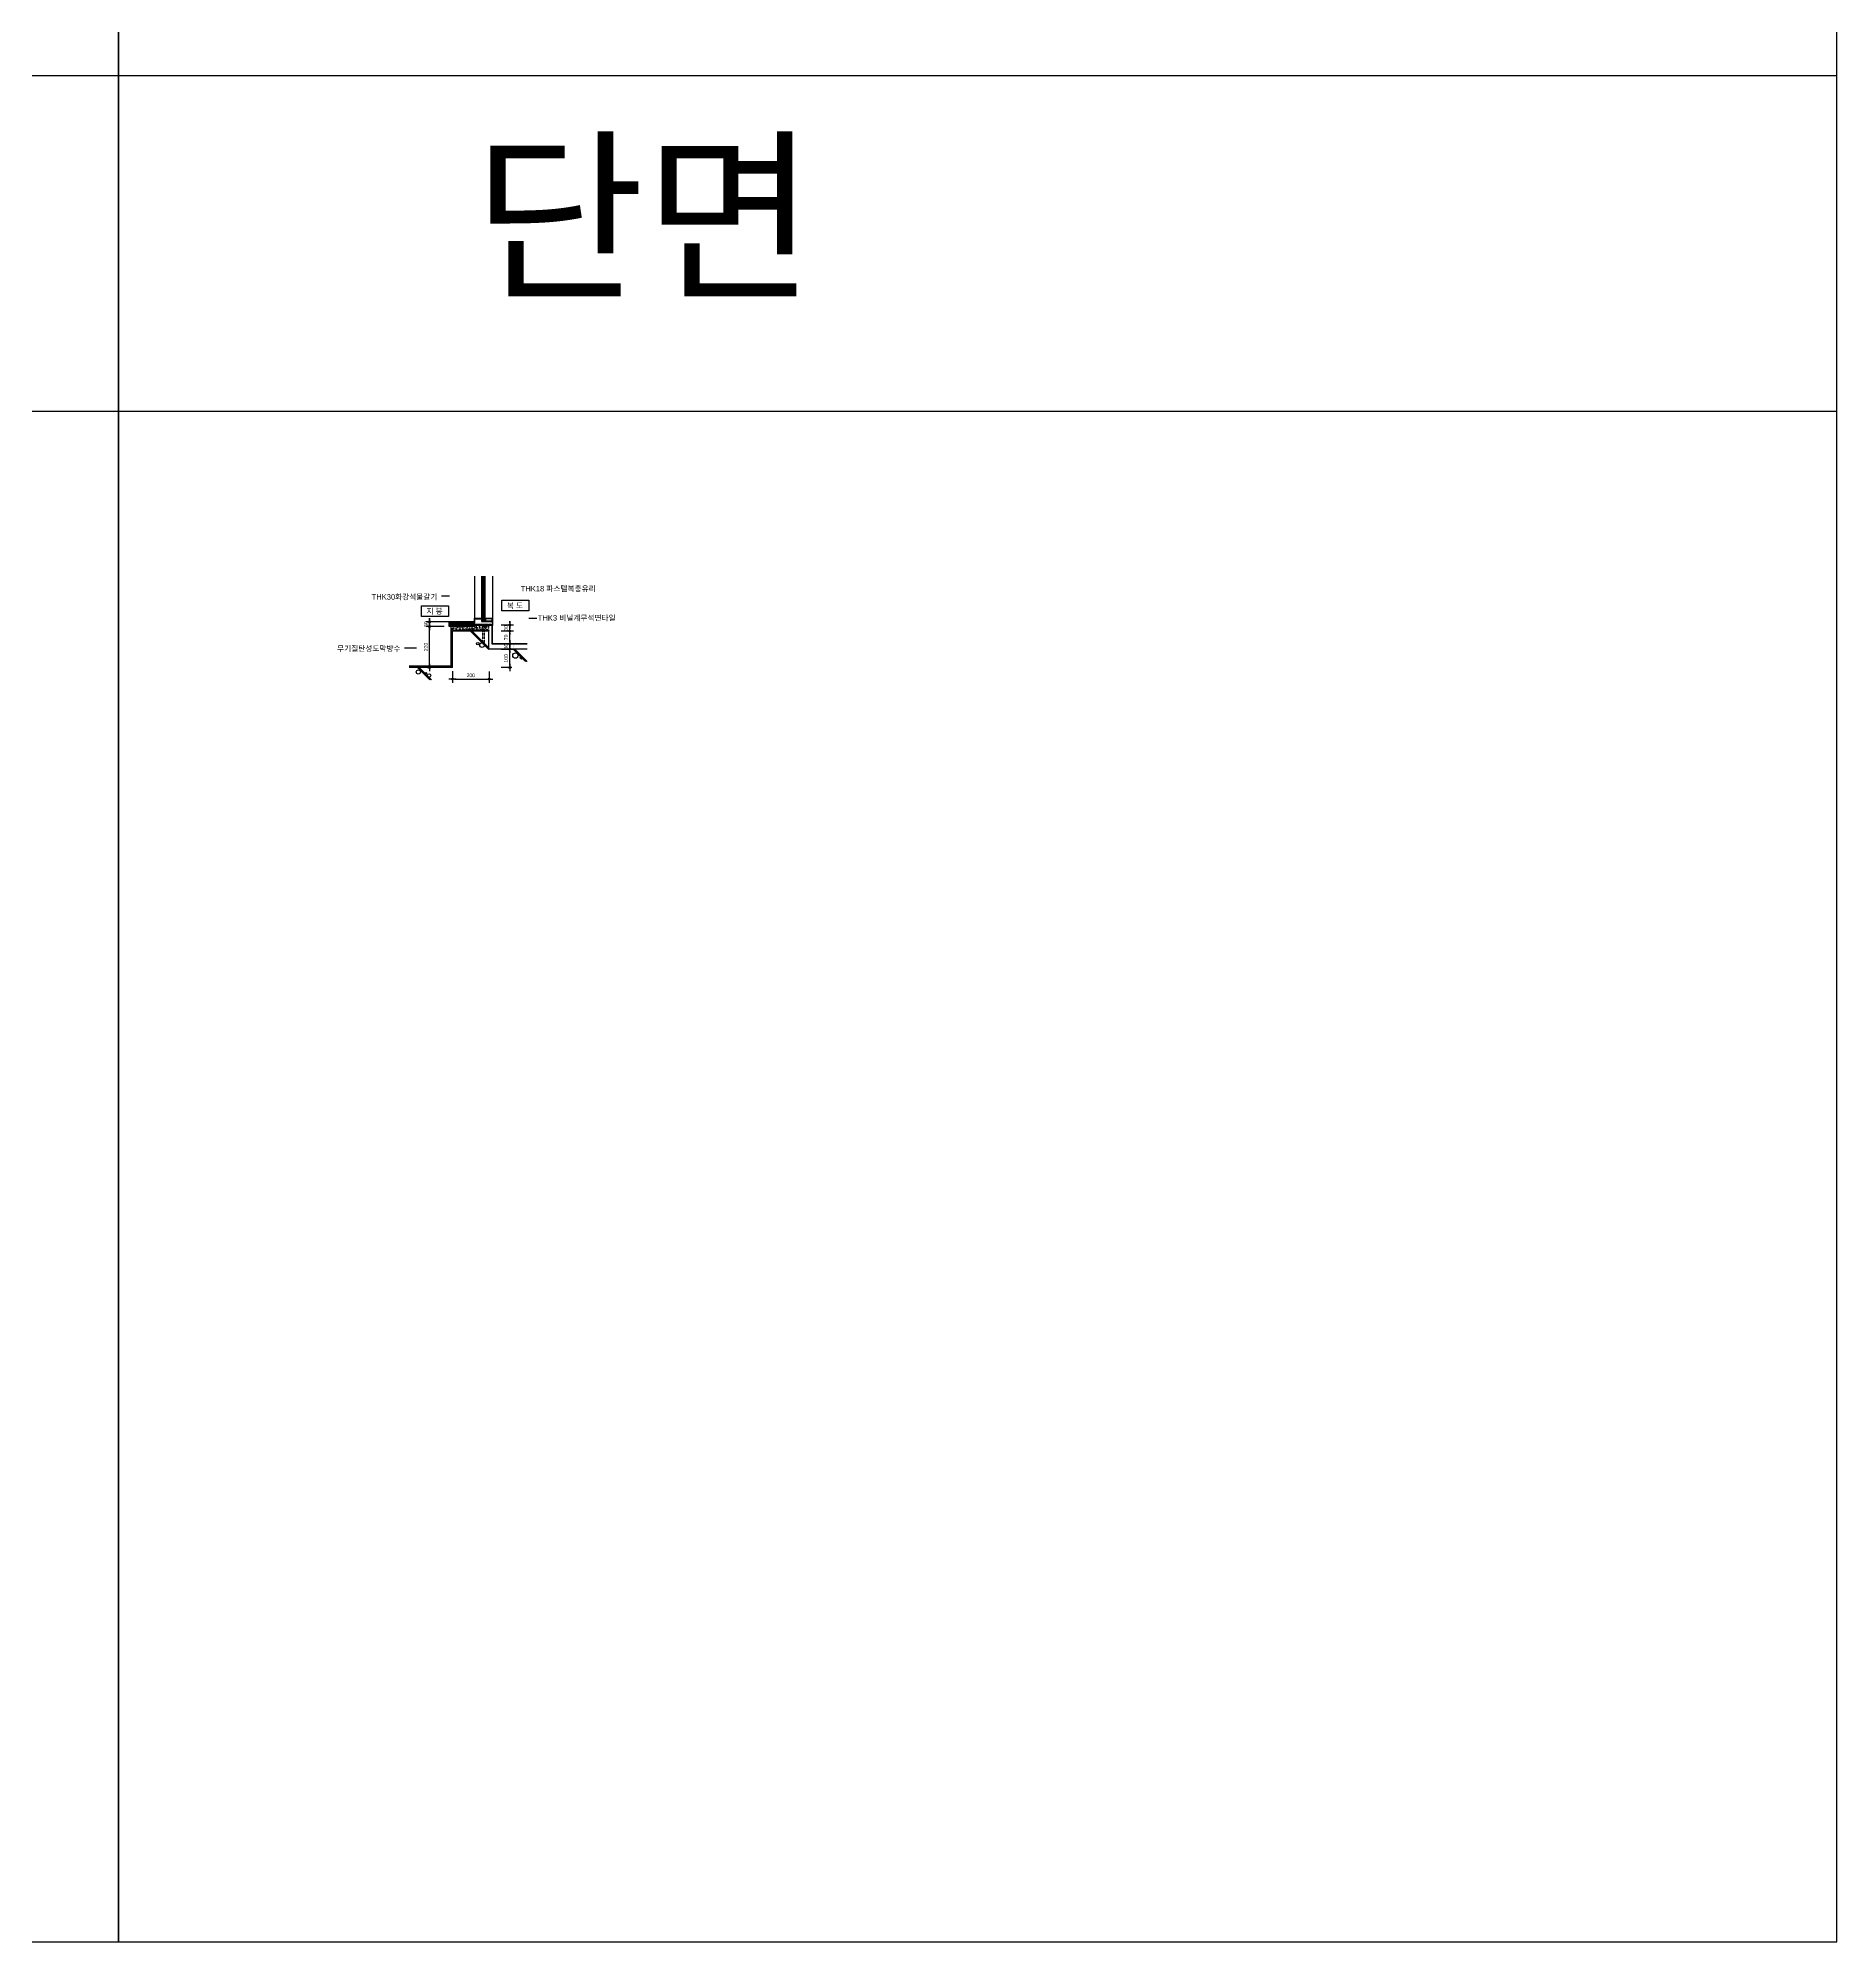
# Model space of a CAD drawing. Header units: inches. Extents: x -1249499 to 290957, y -589671 to 1013543.
# Drawn here: x -852365 to -803046, y 217675 to 269866 of the extents above; entities that cross this region are included whole.
import ezdxf

# ---------------------------------------------------------------- set-up
doc = ezdxf.new("R2010")
doc.units = ezdxf.units.IN
doc.header["$MEASUREMENT"] = 0
doc.linetypes.add('DASHEDX2', pattern=[1.5, 1, -0.5])
doc.linetypes.add('HIDDEN', pattern=[2, 1, -1])
for name, color, linetype in [('CON', 2, 'Continuous'), ('DIM', 1, 'Continuous'), ('E3', 8, 'Continuous'), ('FIN1', 7, 'Continuous'), ('FIN2', 9, 'Continuous'), ('ITXT', 7, 'Continuous'), ('LINE', 7, 'Continuous'), ('SYMBOL', 7, 'Continuous'), ('text', 7, 'Continuous'), ('WC', 4, 'Continuous')]:
    doc.layers.add(name, color=color, linetype=linetype)
doc.styles.add('GHS', font='Gulim.ttf')
doc.styles.get("Standard").update_dxf_attribs({"font": 'DotumChe.ttf'})
doc.dimstyles.new('SAMOO-3', dxfattribs={"dimscale": 100, "dimtxt": 3, "dimasz": 1, "dimexe": 2, "dimexo": 2, "dimgap": 1, "dimtad": 1, "dimdec": 0, "dimdsep": 46, "dimlunit": 6, "dimtxsty": 'GHS', "dimblk": 'DIMDOT', "dimblk1": 'DIMDOT', "dimblk2": 'DIMDOT', "dimsah": 1, "dimcen": 2.5, "dimdle": 1.5, "dimclrd": 7, "dimclre": 255, "dimclrt": 6, "dimadec": 0, "dimazin": 0, "dimtfac": 1, "dimtdec": 4, "dimtix": 1, "dimtmove": 2, "dimatfit": 3, "dimldrblk": 'DIMDOT', "dimfxl": 1, "dimtvp": 1, "dimtolj": 1, "dimtzin": 0, "dimarcsym": 0})

# ---------------------------------------------------------------- blocks, each defined once
blk = doc.blocks.new('DIMDOT')
at = {"color": 0}
blk.add_line((-2, 0), (2, 0), dxfattribs=at)
for radius in [0.5, 0.25]:
    blk.add_circle((0, 0), radius, dxfattribs=at)
blk = doc.blocks.new('*D2431')
at = {"layer": 'DEFPOINTS', "color": 0, "transparency": 16777216}
for p in [(-839916, 253112), (-839650, 252612), (-839435, 253112)]:
    blk.add_point(p, dxfattribs=at)
at = {"layer": 'DIM', "lineweight": -2, "transparency": 16777216}
for p, q in [((-839666, 253112), (-839335, 253112)), ((-839435, 252662), (-839435, 253062))]:
    blk.add_line(p, q, dxfattribs=at)
at = {"layer": 'DIM', "lineweight": -2, "transparency": 16777216, "xscale": 50, "yscale": 50, "zscale": 50}
for p, rotation in [((-839435, 253112), 90), ((-839435, 252612), 270)]:
    blk.add_blockref('DIMDOT', p, dxfattribs=dict(at, rotation=rotation))
at = {"layer": 'DIM', "color": 6, "transparency": 16777216, "insert": (-839537, 252862), "char_height": 100, "attachment_point": 5, "rotation": 90, "style": 'GHS'}
blk.add_mtext('\\A1;100', dxfattribs=at)
blk = doc.blocks.new('*D2432')
at = {"layer": 'DEFPOINTS', "color": 0, "transparency": 16777216}
for p in [(-841630, 253862), (-840980, 253737), (-840737, 253862)]:
    blk.add_point(p, dxfattribs=at)
at = {"layer": 'DIM', "lineweight": -2, "transparency": 16777216}
for p, q in [((-840987, 253862), (-841730, 253862)), ((-841230, 253737), (-841730, 253737)), ((-841630, 253912), (-841630, 253962)), ((-841630, 253737), (-841630, 253862)), ((-841630, 253687), (-841630, 253637))]:
    blk.add_line(p, q, dxfattribs=at)
at = {"layer": 'DIM', "lineweight": -2, "transparency": 16777216, "xscale": 50, "yscale": 50, "zscale": 50}
for p, rotation in [((-841630, 253862), 270), ((-841630, 253737), 90)]:
    blk.add_blockref('DIMDOT', p, dxfattribs=dict(at, rotation=rotation))
at = {"layer": 'DIM', "color": 6, "transparency": 16777216, "insert": (-841731, 253799), "char_height": 100, "attachment_point": 5, "rotation": 90, "style": 'GHS'}
blk.add_mtext('\\A1;30', dxfattribs=at)
blk = doc.blocks.new('*D2433')
at = {"layer": 'DEFPOINTS', "color": 0, "transparency": 16777216}
for p in [(-841630, 253737), (-840980, 253737), (-840980, 252612)]:
    blk.add_point(p, dxfattribs=at)
at = {"layer": 'DIM', "lineweight": -2, "transparency": 16777216}
for p, q in [((-841230, 253737), (-841730, 253737)), ((-841630, 252662), (-841630, 253687)), ((-841230, 252612), (-841730, 252612))]:
    blk.add_line(p, q, dxfattribs=at)
at = {"layer": 'DIM', "lineweight": -2, "transparency": 16777216, "xscale": 50, "yscale": 50, "zscale": 50}
for p, rotation in [((-841630, 253737), 90), ((-841630, 252612), 270)]:
    blk.add_blockref('DIMDOT', p, dxfattribs=dict(at, rotation=rotation))
at = {"layer": 'DIM', "color": 6, "transparency": 16777216, "insert": (-841731, 253174), "char_height": 100, "attachment_point": 5, "rotation": 90, "style": 'GHS'}
blk.add_mtext('\\A1;220', dxfattribs=at)
blk = doc.blocks.new('*D2434')
at = {"layer": 'DEFPOINTS', "color": 0, "transparency": 16777216}
for p in [(-839916, 253777), (-839435, 253777), (-839916, 253612)]:
    blk.add_point(p, dxfattribs=at)
at = {"layer": 'DIM', "lineweight": -2, "transparency": 16777216}
for p, q in [((-839666, 253777), (-839335, 253777)), ((-839435, 253827), (-839435, 253877)), ((-839435, 253612), (-839435, 253777)), ((-839435, 253562), (-839435, 253512))]:
    blk.add_line(p, q, dxfattribs=at)
at = {"layer": 'DIM', "lineweight": -2, "transparency": 16777216, "xscale": 50, "yscale": 50, "zscale": 50}
for p, rotation in [((-839435, 253777), 270), ((-839435, 253612), 90)]:
    blk.add_blockref('DIMDOT', p, dxfattribs=dict(at, rotation=rotation))
at = {"layer": 'DIM', "color": 6, "transparency": 16777216, "insert": (-839537, 253694), "char_height": 100, "attachment_point": 5, "rotation": 90, "style": 'GHS'}
blk.add_mtext('\\A1;30', dxfattribs=at)
blk = doc.blocks.new('*D2435')
at = {"layer": 'DEFPOINTS', "color": 0, "transparency": 16777216}
for p in [(-839916, 253612), (-839650, 253262), (-839435, 253612)]:
    blk.add_point(p, dxfattribs=at)
at = {"layer": 'DIM', "lineweight": -2, "transparency": 16777216}
for p, q in [((-839666, 253612), (-839335, 253612)), ((-839435, 253312), (-839435, 253562))]:
    blk.add_line(p, q, dxfattribs=at)
at = {"layer": 'DIM', "lineweight": -2, "transparency": 16777216, "xscale": 50, "yscale": 50, "zscale": 50}
for p, rotation in [((-839435, 253612), 90), ((-839435, 253262), 270)]:
    blk.add_blockref('DIMDOT', p, dxfattribs=dict(at, rotation=rotation))
at = {"layer": 'DIM', "color": 6, "transparency": 16777216, "insert": (-839537, 253437), "char_height": 100, "attachment_point": 5, "rotation": 90, "style": 'GHS'}
blk.add_mtext('\\A1;70', dxfattribs=at)
blk = doc.blocks.new('*D2436')
at = {"layer": 'DEFPOINTS', "color": 0, "transparency": 16777216}
for p in [(-839650, 253262), (-839435, 253262), (-839650, 253112)]:
    blk.add_point(p, dxfattribs=at)
at = {"layer": 'DIM', "lineweight": -2, "transparency": 16777216}
for p, q in [((-839435, 253312), (-839435, 253362)), ((-839435, 253112), (-839435, 253262)), ((-839400, 253262), (-839335, 253262)), ((-839435, 253062), (-839435, 253012)), ((-839400, 253112), (-839335, 253112))]:
    blk.add_line(p, q, dxfattribs=at)
at = {"layer": 'DIM', "lineweight": -2, "transparency": 16777216, "xscale": 50, "yscale": 50, "zscale": 50}
for p, rotation in [((-839435, 253262), 270), ((-839435, 253112), 90)]:
    blk.add_blockref('DIMDOT', p, dxfattribs=dict(at, rotation=rotation))
at = {"layer": 'DIM', "color": 6, "transparency": 16777216, "insert": (-839537, 253187), "char_height": 100, "attachment_point": 5, "rotation": 90, "style": 'GHS'}
blk.add_mtext('\\A1;30', dxfattribs=at)
blk = doc.blocks.new('*D2437')
at = {"lineweight": -2, "transparency": 16777216}
for p, q in [((-841002, 252510), (-841002, 252194)), ((-840952, 252294), (-840050, 252294)), ((-840000, 252503), (-840000, 252194))]:
    blk.add_line(p, q, dxfattribs=at)
at = {"layer": 'DEFPOINTS', "color": 0, "transparency": 16777216}
for p in [(-841002, 252760), (-840000, 252753), (-840000, 252294)]:
    blk.add_point(p, dxfattribs=at)
at = {"lineweight": -2, "transparency": 16777216, "xscale": 50, "yscale": 50, "zscale": 50, "rotation": 180}
blk.add_blockref('DIMDOT', (-841002, 252294), dxfattribs=at)
at = {"lineweight": -2, "transparency": 16777216, "xscale": 50, "yscale": 50, "zscale": 50}
blk.add_blockref('DIMDOT', (-840000, 252294), dxfattribs=at)
at = {"color": 6, "transparency": 16777216, "insert": (-840501, 252396), "char_height": 100, "attachment_point": 5, "style": 'GHS'}
blk.add_mtext('\\A1;200', dxfattribs=at)

msp = doc.modelspace()

# ---------------------------------------------------------------- hatches: boundary and pattern name
at = {"layer": 'CON'}
h = msp.add_hatch(dxfattribs=at)
h.set_pattern_fill('ANSI35', color=256, scale=200, style=0)
h.set_pattern_definition([(45, (-980615.186, -55896.74), (-35.355339, 35.355339), []), (45, (-980579.83, -55896.74), (-35.355339, 35.355339), [62.5, -12.5, 0, -12.5])])
h.paths.add_polyline_path([(-840412.4, 253861.5), (-841092.4, 253861.5), (-841092.4, 253736.5), (-840412.4, 253736.5)])
h = msp.add_hatch(dxfattribs=at)
h.set_pattern_fill('AR-SAND', color=256, scale=30, style=0)
h.set_pattern_definition([(37.5, (-980615.186, -55896.74), (-1.889801, 57.804713), [0, -45.6, 0, -51, 0, -48.75]), (7.5, (-980615.19, -55896.74), (53.093301, 84.664382), [0, -24.6, 0, -41.1, 0, -15.75]), (327.5, (-980652.086, -55896.74), (93.424256, 0.1697716), [0, -15, 0, -54, 0, -70.5]), (317.5, (-980652.09, -55896.74), (90.183798, 26.330267), [0, -7.5, 0, -35.4, 0, -40.5])])
h.paths.add_polyline_path([(-840178.5, 253761.5), (-840236.1, 253761.5), (-840402.4, 253761.5), (-840402.4, 253855.2), (-840412.4, 253855.2), (-840412.4, 253736.5), (-841042.4, 253736.5, -0.3775408), (-841042.4, 253716.5), (-841042.4, 253611.5), (-841021.9, 253611.5), (-841021.9, 253632.9), (-840178.5, 253632.9)])
h.paths.add_polyline_path([(-840139, 253761.5), (-840178.5, 253761.5), (-840178.5, 253632.9), (-840139, 253632.9)])
h.paths.add_polyline_path([(-840002.4, 253761.5), (-840068.6, 253761.5), (-840139, 253761.5), (-840139, 253632.9), (-840002.4, 253632.9)])

# ---------------------------------------------------------------- linework, layer by layer
at = {"color": 6}
for p, q in [((-803046.5, 217675.1), (-803046.5, 320622.1)), ((-850164, 319998), (-850164, 217675.1)), ((-850164, 217675.1), (-850164, 319998)), ((-1249499, 268836.6), (-803046.5, 268836.6)), ((-1249499, 259639.6), (-803046.5, 259639.6)), ((-1249499, 217675.1), (-803046.5, 217675.1))]:
    msp.add_line(p, q, dxfattribs=at)
for p, q in [((-840194.9, 253886.5), (-840194.9, 255113.6)), ((-840109.9, 253886.5), (-840109.9, 255113.6)), ((-841042.4, 252670.8), (-841042.4, 253716.5)), ((-840194.9, 253886.5), (-840109.9, 253915.7)), ((-841061.5, 252651.5), (-842194.1, 252651.5))]:
    msp.add_line(p, q)
at = {"color": 7, "linetype": 'DASHEDX2'}
for p, q in [((-840178.5, 253779.2), (-840178.5, 253264.9)), ((-840139, 253779.2), (-840139, 253264.9))]:
    msp.add_line(p, q, dxfattribs=at)
at = {"color": 7}
msp.add_line((-840178.5, 253264.9), (-840139, 253264.9), dxfattribs=at)
at = {"color": 6, "linetype": 'DASHEDX2'}
msp.add_line((-841042.4, 252670.8), (-841061.5, 252651.5), dxfattribs=at)
msp.add_lwpolyline([(-840174.9, 255113.6), (-840174.9, 253915.7), (-840129.9, 253915.7), (-840129.9, 255113.6)])
at = {"linetype": 'HIDDEN'}
msp.add_lwpolyline([(-840374.3, 253794.2), (-840374.3, 253779.2), (-839930.5, 253779.2), (-839930.5, 253794.2)], close=True, dxfattribs=at)
msp.add_arc((-841053.7, 253726.5), 15.1, 318.63286, 41.36714)
at = {"layer": 'CON'}
for p, q in [((-840412.4, 253855.2), (-840402.4, 253855.2)), ((-840236.1, 253761.5), (-840068.6, 253761.5)), ((-839905, 253751.5), (-839905, 253761.5)), ((-840002.4, 253611.5), (-840002.3, 253632.9)), ((-839902.4, 253260.7), (-839900.3, 253260.7))]:
    msp.add_line(p, q, dxfattribs=at)
at = {"layer": 'DIM'}
msp.add_line((-839375.7, 252611.5), (-839666.9, 252611.5), dxfattribs=at)
msp.add_lwpolyline([(-840102.5, 254747.3, 0, 50, 0), (-839952.5, 254747.3, 0, 0, 0), (-839165.1, 254747.3, 0, 0, 0)], format="xyseb", dxfattribs=at)
at = {"layer": 'E3'}
for p, q in [((-840402.4, 255113.6), (-840402.4, 253811.5)), ((-839902.4, 255113.6), (-839902.4, 253811.5))]:
    msp.add_line(p, q, dxfattribs=at)
for points in [[(-840194.9, 253960.7), (-840194.9, 253936), (-840174.9, 253936), (-840174.9, 253972.7, 0.1490901)], [(-840109.9, 253960.7), (-840109.9, 253936), (-840129.9, 253936), (-840129.9, 253972.7, -0.1490901)]]:
    msp.add_lwpolyline(points, format="xyb", close=True, dxfattribs=at)
for centre in [(-840184.9, 253925.8), (-840119.9, 253925.8)]:
    msp.add_circle(centre, 10, dxfattribs=at)
at = {"layer": 'FIN1', "color": 6}
for p, q in [((-840002.4, 253103.8), (-840510.2, 253611.5)), ((-840002.4, 253128.8), (-840485.2, 253611.5)), ((-840002.4, 253153.8), (-840460.2, 253611.5)), ((-841963.5, 252611.5), (-841625.6, 252273.6)), ((-841938.5, 252611.5), (-841600.6, 252273.6)), ((-841913.5, 252611.5), (-841575.6, 252273.6)), ((-839001.7, 252773.6), (-839339.6, 253111.5)), ((-838976.7, 252773.6), (-839314.6, 253111.5)), ((-838951.7, 252773.6), (-839289.6, 253111.5))]:
    msp.add_line(p, q, dxfattribs=at)
for centre, radius in [((-840307.4, 253264.2), 35.1), ((-840192.1, 253225.7), 63.5), ((-839278.2, 252938.9), 74.2), ((-839107.9, 252881.2), 37.3), ((-841941.6, 252489.8), 56.6), ((-841732.7, 252453), 19.2), ((-841647, 252390.4), 50.3)]:
    msp.add_circle(centre, radius, dxfattribs=at)
at = {"layer": 'FIN2'}
for p, q in [((-841092.4, 253736.5), (-841092.4, 253841.5)), ((-840412.4, 253736.5), (-841092.4, 253736.5)), ((-840412.4, 253861.5), (-841072.4, 253861.5)), ((-840412.4, 253736.5), (-840412.4, 253861.5)), ((-839902.4, 253751.5), (-839917.4, 253751.5)), ((-839917.4, 253246.5), (-839917.4, 253751.5)), ((-839902.4, 253761.5), (-839902.4, 253776.5)), ((-839902.4, 253246.5), (-839902.4, 253751.5)), ((-839902.4, 253246.5), (-839917.4, 253246.5)), ((-839900.3, 253246.5), (-839900.3, 253261.5)), ((-838957.9, 253261.5), (-839900.3, 253261.5)), ((-838957.9, 253246.5), (-839900.3, 253246.5))]:
    msp.add_line(p, q, dxfattribs=at)
msp.add_arc((-841072.4, 253841.5), 20, 90, 180, dxfattribs=at)
at = {"layer": 'ITXT'}
for p, q in [((-841083.3, 254566.2), (-841300.3, 254566.2)), ((-838906.8, 253960), (-838689.8, 253960)), ((-841993.8, 253144.1), (-842316.1, 253144.1))]:
    msp.add_line(p, q, dxfattribs=at)
at = {"layer": 'ITXT', "color": 6, "linetype": 'DASHEDX2'}
for p, q in [((-840002.3, 253632.9), (-841021.9, 253632.9)), ((-841021.9, 253632.9), (-841021.9, 252663)), ((-841053.8, 252630.8), (-842194.1, 252630.8)), ((-841021.9, 252663), (-841053.8, 252630.8))]:
    msp.add_line(p, q, dxfattribs=at)
at = {"layer": 'ITXT'}
for points in [[(-840694.5, 253873, 0, 35, 0), (-840755.3, 253965, 0, 0, 0), (-841083.3, 254566.2, 0, 0, 0)], [(-839295.6, 253266.8, 0, 35, 0), (-839234.8, 253358.8, 0, 0, 0), (-838906.8, 253960, 0, 0, 0)], [(-841710.3, 252644.1, 0, 35, 0), (-841771.1, 252736, 0, 0, 0), (-841993.8, 253144.1, 0, 0, 0)]]:
    msp.add_lwpolyline(points, format="xyseb", dxfattribs=at)
at = {"layer": 'LINE'}
for p, q in [((-840402.4, 253961.5), (-840194.9, 253961.5)), ((-840402.4, 253761.5), (-840402.4, 253961.5)), ((-840236.1, 253761.5), (-840402.4, 253761.5)), ((-840387.4, 253946.5), (-840209.9, 253946.5)), ((-840387.4, 253776.5), (-840387.4, 253946.5)), ((-840236.1, 253776.5), (-840387.4, 253776.5)), ((-840236.1, 253776.5), (-840236.1, 253761.5)), ((-840209.9, 253946.5), (-840209.9, 253871.5)), ((-840209.9, 253871.5), (-839917.4, 253871.5)), ((-840194.9, 253961.5), (-840194.9, 253886.5)), ((-840194.9, 253915.7), (-840109.9, 253915.7)), ((-840194.9, 253886.5), (-839902.4, 253886.5)), ((-839917.4, 253776.5), (-840068.6, 253776.5)), ((-840068.6, 253776.5), (-840068.6, 253761.5)), ((-839902.4, 253761.5), (-840068.6, 253761.5)), ((-839917.4, 253871.5), (-839917.4, 253776.5)), ((-839902.4, 253886.5), (-839902.4, 253761.5))]:
    msp.add_line(p, q, dxfattribs=at)
msp.add_lwpolyline([(-840109.9, 253886.5), (-840109.9, 253961.5), (-839902.4, 253961.5), (-839902.4, 253886.5), (-839917.4, 253886.5), (-839917.4, 253946.5), (-840094.9, 253946.5), (-840094.9, 253886.5)], close=True, dxfattribs=at)
at = {"layer": 'SYMBOL'}
for points in [[(-841110.4, 254010.6), (-841851.1, 254010.6), (-841851.1, 254301.3), (-841110.4, 254301.3), (-841110.4, 254010.6)], [(-838906.9, 254164), (-839647.6, 254164), (-839647.6, 254454.7), (-838906.9, 254454.7), (-838906.9, 254164)]]:
    msp.add_lwpolyline(points, close=True, dxfattribs=at)
at = {"layer": 'WC'}
for p, q in [((-840002.4, 253611.5), (-841002.4, 253611.5)), ((-841002.4, 252611.5), (-841002.4, 253611.5)), ((-840002.4, 253111.5), (-840002.4, 253611.5)), ((-841002.4, 252611.5), (-842194.1, 252611.5)), ((-838957.9, 253111.5), (-840002.4, 253111.5))]:
    msp.add_line(p, q, dxfattribs=at)

# ---------------------------------------------------------------- texts
msp.add_text('단면', height=3744).set_placement((-840435.5, 263087.1))
at = {"layer": 'text', "style": 'GHS'}
for s, p in [('THK18 파스텔복층유리', (-839132.2, 254697.3)), ('THK30화강석물갈기', (-843220, 254472.6)), ('지 붕', (-841716.8, 254078.3)), ('복 도', (-839513.3, 254231.7)), ('THK3 비닐계무석면타일', (-838664.6, 253895.8)), ('무기질탄성도막방수', (-844166.5, 253055.4))]:
    msp.add_text(s, height=150, dxfattribs=at).set_placement(p)

# ---------------------------------------------------------------- dimensions: what is measured, and where the dimension line sits
dim = msp.add_linear_dim(base=(-839999.7, 252294.5), p1=(-841002.4, 252759.9), p2=(-839999.7, 252752.7), text='200', dimstyle='SAMOO-3', override={"dimscale": 50, "dimtxt": 2, "dimexo": 5, "dimdec": 0, "dimdle": 2, "dimclrd": 256, "dimclre": 256})
dim.commit()
dim.dimension.update_dxf_attribs({"geometry": '*D2437', "text_midpoint": (-840501, 252395.7)})
at = {"layer": 'DIM'}
for base, p1, p2, angle, text, override, picture, middle in [((-841629.7, 253861.5), (-840980.3, 253736.5), (-840736.8, 253861.5), 270, '30', {"dimscale": 50, "dimtxt": 2, "dimexo": 5, "dimdec": 0, "dimdle": 2, "dimclrd": 256, "dimclre": 256}, '*D2432', (-841730.9, 253799)), ((-841629.7, 253736.5), (-840980.3, 252611.5), (-840980.3, 253736.5), 270, '220', {"dimscale": 50, "dimtxt": 2, "dimexo": 5, "dimdec": 0, "dimdle": 2, "dimclrd": 256, "dimclre": 256}, '*D2433', (-841730.9, 253174)), ((-839435.3, 253776.5), (-839916.4, 253611.5), (-839916.4, 253776.5), 90, '30', {"dimscale": 50, "dimtxt": 2, "dimexo": 5, "dimdec": 0, "dimdle": 2, "dimse1": 1, "dimclrd": 256, "dimclre": 256}, '*D2434', (-839536.6, 253694)), ((-839435.3, 253611.5), (-839650.2, 253261.5), (-839916.4, 253611.5), 90, '70', {"dimscale": 50, "dimtxt": 2, "dimexo": 5, "dimdec": 0, "dimdle": 2, "dimse1": 1, "dimclrd": 256, "dimclre": 256}, '*D2435', (-839536.6, 253436.5)), ((-839435.3, 253111.5), (-839650.2, 252611.5), (-839916.4, 253111.5), 90, '100', {"dimscale": 50, "dimtxt": 2, "dimexo": 5, "dimdec": 0, "dimdle": 2, "dimse1": 1, "dimclrd": 256, "dimclre": 256}, '*D2431', (-839536.7, 252861.5)), ((-839435.3, 253261.5), (-839650.2, 253111.5), (-839650.2, 253261.5), 90, '30', {"dimscale": 50, "dimtxt": 2, "dimexo": 5, "dimdec": 0, "dimdle": 2, "dimclrd": 256, "dimclre": 256}, '*D2436', (-839536.6, 253186.5))]:
    dim = msp.add_linear_dim(base=base, p1=p1, p2=p2, angle=angle, text=text, dimstyle='SAMOO-3', override=override, dxfattribs=at)
    dim.commit()
    dim.dimension.update_dxf_attribs({"geometry": picture, "text_midpoint": middle})

doc.saveas('drawing.dxf')
